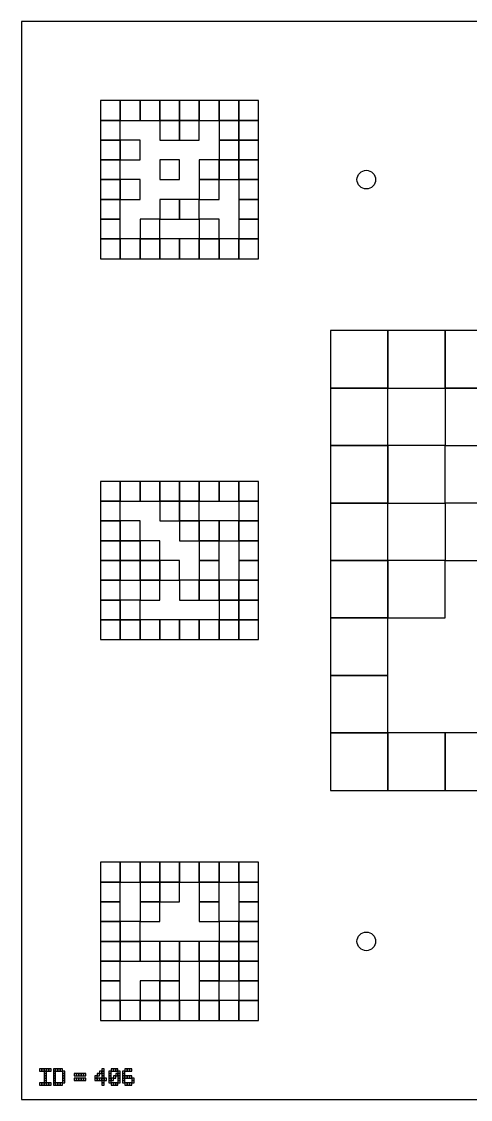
# Model space of a CAD drawing. Extents: x 0 to 1260, y 0 to 1580.
# Drawn here: x 640 to 765, y 320 to 620 of the extents above; entities that cross this region are included whole.
import ezdxf

# ---------------------------------------------------------------- set-up
doc = ezdxf.new("R2010")
doc.units = 0
for name, color, linetype in [('BLACK_POCKET', 7, 'CONTINUOUS'), ('BOARD_TEXT', 7, 'CONTINUOUS'), ('CUT', 7, 'CONTINUOUS'), ('MOUNT_HOLE', 6, 'CONTINUOUS')]:
    doc.layers.add(name, color=color, linetype=linetype)

msp = doc.modelspace()

# ---------------------------------------------------------------- linework, layer by layer
at = {"layer": 'BLACK_POCKET'}
for p, q in [((667.5, 598), (662, 598)), ((662, 598), (662, 592.5)), ((667.5, 592.5), (667.5, 598)), ((673, 598), (667.5, 598)), ((667.5, 598), (667.5, 592.5)), ((673, 592.5), (673, 598)), ((678.5, 598), (673, 598)), ((673, 598), (673, 592.5)), ((678.5, 592.5), (678.5, 598)), ((684, 598), (678.5, 598)), ((678.5, 598), (678.5, 592.5)), ((684, 592.5), (684, 598)), ((689.5, 598), (684, 598)), ((684, 598), (684, 592.5)), ((689.5, 592.5), (689.5, 598)), ((695, 598), (689.5, 598)), ((689.5, 598), (689.5, 592.5)), ((695, 592.5), (695, 598)), ((700.5, 598), (695, 598)), ((695, 598), (695, 592.5)), ((700.5, 592.5), (700.5, 598)), ((706, 598), (700.5, 598)), ((700.5, 598), (700.5, 592.5)), ((706, 592.5), (706, 598)), ((662, 592.5), (667.5, 592.5)), ((667.5, 592.5), (662, 592.5)), ((662, 592.5), (662, 587)), ((667.5, 592.5), (673, 592.5)), ((667.5, 587), (667.5, 592.5)), ((673, 592.5), (678.5, 592.5)), ((678.5, 592.5), (684, 592.5)), ((684, 592.5), (678.5, 592.5)), ((678.5, 592.5), (678.5, 587)), ((684, 592.5), (689.5, 592.5)), ((684, 587), (684, 592.5)), ((689.5, 592.5), (684, 592.5)), ((684, 592.5), (684, 587)), ((689.5, 592.5), (695, 592.5)), ((689.5, 587), (689.5, 592.5)), ((695, 592.5), (700.5, 592.5)), ((700.5, 592.5), (695, 592.5)), ((695, 592.5), (695, 587)), ((700.5, 592.5), (706, 592.5)), ((700.5, 587), (700.5, 592.5)), ((706, 592.5), (700.5, 592.5)), ((700.5, 592.5), (700.5, 587)), ((706, 587), (706, 592.5)), ((662, 587), (667.5, 587)), ((667.5, 587), (662, 587)), ((662, 587), (662, 581.5)), ((667.5, 581.5), (667.5, 587)), ((673, 587), (667.5, 587)), ((667.5, 587), (667.5, 581.5)), ((673, 581.5), (673, 587)), ((678.5, 587), (684, 587)), ((684, 587), (689.5, 587)), ((695, 587), (700.5, 587)), ((700.5, 587), (695, 587)), ((695, 587), (695, 581.5)), ((700.5, 587), (706, 587)), ((700.5, 581.5), (700.5, 587)), ((706, 587), (700.5, 587)), ((700.5, 587), (700.5, 581.5)), ((706, 581.5), (706, 587)), ((662, 581.5), (667.5, 581.5)), ((667.5, 581.5), (662, 581.5)), ((662, 581.5), (662, 576)), ((667.5, 581.5), (673, 581.5)), ((667.5, 576), (667.5, 581.5)), ((684, 581.5), (678.5, 581.5)), ((678.5, 581.5), (678.5, 576)), ((684, 576), (684, 581.5)), ((695, 581.5), (689.5, 581.5)), ((689.5, 581.5), (689.5, 576)), ((695, 581.5), (700.5, 581.5)), ((695, 576), (695, 581.5)), ((700.5, 581.5), (695, 581.5)), ((695, 581.5), (695, 576)), ((700.5, 581.5), (706, 581.5)), ((700.5, 576), (700.5, 581.5)), ((706, 581.5), (700.5, 581.5)), ((700.5, 581.5), (700.5, 576)), ((706, 576), (706, 581.5)), ((662, 576), (667.5, 576)), ((667.5, 576), (662, 576)), ((662, 576), (662, 570.5)), ((667.5, 570.5), (667.5, 576)), ((673, 576), (667.5, 576)), ((667.5, 576), (667.5, 570.5)), ((673, 570.5), (673, 576)), ((678.5, 576), (684, 576)), ((689.5, 576), (695, 576)), ((695, 576), (689.5, 576)), ((689.5, 576), (689.5, 570.5)), ((695, 576), (700.5, 576)), ((695, 570.5), (695, 576)), ((700.5, 576), (706, 576)), ((706, 576), (700.5, 576)), ((700.5, 576), (700.5, 570.5)), ((706, 570.5), (706, 576)), ((662, 570.5), (667.5, 570.5)), ((667.5, 570.5), (662, 570.5)), ((662, 570.5), (662, 565)), ((667.5, 570.5), (673, 570.5)), ((667.5, 565), (667.5, 570.5)), ((684, 570.5), (678.5, 570.5)), ((678.5, 570.5), (678.5, 565)), ((684, 565), (684, 570.5)), ((689.5, 570.5), (684, 570.5)), ((684, 570.5), (684, 565)), ((689.5, 570.5), (695, 570.5)), ((689.5, 565), (689.5, 570.5)), ((700.5, 570.5), (706, 570.5)), ((706, 570.5), (700.5, 570.5)), ((700.5, 570.5), (700.5, 565)), ((706, 565), (706, 570.5)), ((662, 565), (667.5, 565)), ((667.5, 565), (662, 565)), ((662, 565), (662, 559.5)), ((667.5, 559.5), (667.5, 565)), ((678.5, 565), (673, 565)), ((673, 565), (673, 559.5)), ((678.5, 565), (684, 565)), ((678.5, 559.5), (678.5, 565)), ((684, 565), (689.5, 565)), ((695, 565), (689.5, 565)), ((689.5, 565), (689.5, 559.5)), ((695, 559.5), (695, 565)), ((700.5, 565), (706, 565)), ((706, 565), (700.5, 565)), ((700.5, 565), (700.5, 559.5)), ((706, 559.5), (706, 565)), ((662, 559.5), (667.5, 559.5)), ((667.5, 559.5), (662, 559.5)), ((662, 559.5), (662, 554)), ((667.5, 554), (667.5, 559.5)), ((673, 559.5), (667.5, 559.5)), ((667.5, 559.5), (667.5, 554)), ((673, 559.5), (678.5, 559.5)), ((673, 554), (673, 559.5)), ((678.5, 559.5), (673, 559.5)), ((673, 559.5), (673, 554)), ((678.5, 554), (678.5, 559.5)), ((684, 559.5), (678.5, 559.5)), ((678.5, 559.5), (678.5, 554)), ((684, 554), (684, 559.5)), ((689.5, 559.5), (684, 559.5)), ((684, 559.5), (684, 554)), ((689.5, 559.5), (695, 559.5)), ((689.5, 554), (689.5, 559.5)), ((695, 559.5), (689.5, 559.5)), ((689.5, 559.5), (689.5, 554)), ((695, 554), (695, 559.5)), ((700.5, 559.5), (695, 559.5)), ((695, 559.5), (695, 554)), ((700.5, 559.5), (706, 559.5)), ((700.5, 554), (700.5, 559.5)), ((706, 559.5), (700.5, 559.5)), ((700.5, 559.5), (700.5, 554)), ((706, 554), (706, 559.5)), ((662, 554), (667.5, 554)), ((667.5, 554), (673, 554)), ((673, 554), (678.5, 554)), ((678.5, 554), (684, 554)), ((684, 554), (689.5, 554)), ((689.5, 554), (695, 554)), ((695, 554), (700.5, 554)), ((700.5, 554), (706, 554)), ((742, 534), (726, 534)), ((726, 534), (726, 518)), ((742, 518), (742, 534)), ((758, 534), (742, 534)), ((742, 534), (742, 518)), ((758, 518), (758, 534)), ((774, 534), (758, 534)), ((758, 534), (758, 518)), ((726, 518), (742, 518)), ((742, 518), (726, 518)), ((726, 518), (726, 502)), ((742, 518), (758, 518)), ((742, 502), (742, 518)), ((758, 518), (774, 518)), ((774, 518), (758, 518)), ((758, 518), (758, 502)), ((726, 502), (742, 502)), ((742, 502), (726, 502)), ((726, 502), (726, 486)), ((742, 486), (742, 502)), ((758, 502), (742, 502)), ((742, 502), (742, 486)), ((758, 502), (774, 502)), ((758, 486), (758, 502)), ((667.5, 492), (662, 492)), ((662, 492), (662, 486.5)), ((667.5, 486.5), (667.5, 492)), ((673, 492), (667.5, 492)), ((667.5, 492), (667.5, 486.5)), ((673, 486.5), (673, 492)), ((678.5, 492), (673, 492)), ((673, 492), (673, 486.5)), ((678.5, 486.5), (678.5, 492)), ((684, 492), (678.5, 492)), ((678.5, 492), (678.5, 486.5)), ((684, 486.5), (684, 492)), ((689.5, 492), (684, 492)), ((684, 492), (684, 486.5)), ((689.5, 486.5), (689.5, 492)), ((695, 492), (689.5, 492)), ((689.5, 492), (689.5, 486.5)), ((695, 486.5), (695, 492)), ((700.5, 492), (695, 492)), ((695, 492), (695, 486.5)), ((700.5, 486.5), (700.5, 492)), ((706, 492), (700.5, 492)), ((700.5, 492), (700.5, 486.5)), ((706, 486.5), (706, 492)), ((662, 486.5), (667.5, 486.5)), ((667.5, 486.5), (662, 486.5)), ((662, 486.5), (662, 481)), ((667.5, 486.5), (673, 486.5)), ((667.5, 481), (667.5, 486.5)), ((673, 486.5), (678.5, 486.5)), ((678.5, 486.5), (684, 486.5)), ((684, 486.5), (678.5, 486.5)), ((678.5, 486.5), (678.5, 481)), ((684, 486.5), (689.5, 486.5)), ((684, 481), (684, 486.5)), ((689.5, 486.5), (684, 486.5)), ((684, 486.5), (684, 481)), ((689.5, 486.5), (695, 486.5)), ((689.5, 481), (689.5, 486.5)), ((695, 486.5), (700.5, 486.5)), ((700.5, 486.5), (706, 486.5)), ((706, 486.5), (700.5, 486.5)), ((700.5, 486.5), (700.5, 481)), ((706, 481), (706, 486.5)), ((726, 486), (742, 486)), ((742, 486), (726, 486)), ((726, 486), (726, 470)), ((742, 486), (758, 486)), ((742, 470), (742, 486)), ((774, 486), (758, 486)), ((758, 486), (758, 470)), ((662, 481), (667.5, 481)), ((667.5, 481), (662, 481)), ((662, 481), (662, 475.5)), ((667.5, 475.5), (667.5, 481)), ((673, 481), (667.5, 481)), ((667.5, 481), (667.5, 475.5)), ((673, 475.5), (673, 481)), ((678.5, 481), (684, 481)), ((684, 481), (689.5, 481)), ((689.5, 481), (684, 481)), ((684, 481), (684, 475.5)), ((689.5, 475.5), (689.5, 481)), ((695, 481), (689.5, 481)), ((689.5, 481), (689.5, 475.5)), ((695, 475.5), (695, 481)), ((700.5, 481), (695, 481)), ((695, 481), (695, 475.5)), ((700.5, 481), (706, 481)), ((700.5, 475.5), (700.5, 481)), ((706, 481), (700.5, 481)), ((700.5, 481), (700.5, 475.5)), ((706, 475.5), (706, 481)), ((662, 475.5), (667.5, 475.5)), ((667.5, 475.5), (662, 475.5)), ((662, 475.5), (662, 470)), ((667.5, 475.5), (673, 475.5)), ((667.5, 470), (667.5, 475.5)), ((673, 475.5), (667.5, 475.5)), ((667.5, 475.5), (667.5, 470)), ((673, 470), (673, 475.5)), ((678.5, 475.5), (673, 475.5)), ((673, 475.5), (673, 470)), ((678.5, 470), (678.5, 475.5)), ((684, 475.5), (689.5, 475.5)), ((689.5, 475.5), (695, 475.5)), ((695, 475.5), (689.5, 475.5)), ((689.5, 475.5), (689.5, 470)), ((695, 475.5), (700.5, 475.5)), ((695, 470), (695, 475.5)), ((700.5, 475.5), (706, 475.5)), ((706, 475.5), (700.5, 475.5)), ((700.5, 475.5), (700.5, 470)), ((706, 470), (706, 475.5)), ((662, 470), (667.5, 470)), ((667.5, 470), (662, 470)), ((662, 470), (662, 464.5)), ((667.5, 470), (673, 470)), ((667.5, 464.5), (667.5, 470)), ((673, 470), (667.5, 470)), ((667.5, 470), (667.5, 464.5)), ((673, 470), (678.5, 470)), ((673, 464.5), (673, 470)), ((678.5, 470), (673, 470)), ((673, 470), (673, 464.5)), ((678.5, 464.5), (678.5, 470)), ((684, 470), (678.5, 470)), ((678.5, 470), (678.5, 464.5)), ((684, 464.5), (684, 470)), ((689.5, 470), (695, 470)), ((695, 470), (689.5, 470)), ((689.5, 470), (689.5, 464.5)), ((695, 464.5), (695, 470)), ((700.5, 470), (706, 470)), ((706, 470), (700.5, 470)), ((700.5, 470), (700.5, 464.5)), ((706, 464.5), (706, 470)), ((726, 470), (742, 470)), ((742, 470), (726, 470)), ((726, 470), (726, 454)), ((742, 454), (742, 470)), ((758, 470), (742, 470)), ((742, 470), (742, 454)), ((758, 470), (774, 470)), ((758, 454), (758, 470)), ((662, 464.5), (667.5, 464.5)), ((667.5, 464.5), (662, 464.5)), ((662, 464.5), (662, 459)), ((667.5, 464.5), (673, 464.5)), ((667.5, 459), (667.5, 464.5)), ((673, 464.5), (678.5, 464.5)), ((678.5, 464.5), (673, 464.5)), ((673, 464.5), (673, 459)), ((678.5, 464.5), (684, 464.5)), ((678.5, 459), (678.5, 464.5)), ((689.5, 464.5), (684, 464.5)), ((684, 464.5), (684, 459)), ((689.5, 464.5), (695, 464.5)), ((689.5, 459), (689.5, 464.5)), ((695, 464.5), (689.5, 464.5)), ((689.5, 464.5), (689.5, 459)), ((695, 459), (695, 464.5)), ((700.5, 464.5), (695, 464.5)), ((695, 464.5), (695, 459)), ((700.5, 464.5), (706, 464.5)), ((700.5, 459), (700.5, 464.5)), ((706, 464.5), (700.5, 464.5)), ((700.5, 464.5), (700.5, 459)), ((706, 459), (706, 464.5)), ((662, 459), (667.5, 459)), ((667.5, 459), (662, 459)), ((662, 459), (662, 453.5)), ((667.5, 453.5), (667.5, 459)), ((673, 459), (667.5, 459)), ((667.5, 459), (667.5, 453.5)), ((673, 459), (678.5, 459)), ((673, 453.5), (673, 459)), ((684, 459), (689.5, 459)), ((689.5, 459), (695, 459)), ((695, 459), (700.5, 459)), ((700.5, 459), (695, 459)), ((695, 459), (695, 453.5)), ((700.5, 459), (706, 459)), ((700.5, 453.5), (700.5, 459)), ((706, 459), (700.5, 459)), ((700.5, 459), (700.5, 453.5)), ((706, 453.5), (706, 459)), ((662, 453.5), (667.5, 453.5)), ((667.5, 453.5), (662, 453.5)), ((662, 453.5), (662, 448)), ((667.5, 453.5), (673, 453.5)), ((667.5, 448), (667.5, 453.5)), ((673, 453.5), (667.5, 453.5)), ((667.5, 453.5), (667.5, 448)), ((673, 448), (673, 453.5)), ((678.5, 453.5), (673, 453.5)), ((673, 453.5), (673, 448)), ((678.5, 448), (678.5, 453.5)), ((684, 453.5), (678.5, 453.5)), ((678.5, 453.5), (678.5, 448)), ((684, 448), (684, 453.5)), ((689.5, 453.5), (684, 453.5)), ((684, 453.5), (684, 448)), ((689.5, 448), (689.5, 453.5)), ((695, 453.5), (689.5, 453.5)), ((689.5, 453.5), (689.5, 448)), ((695, 453.5), (700.5, 453.5)), ((695, 448), (695, 453.5)), ((700.5, 453.5), (695, 453.5)), ((695, 453.5), (695, 448)), ((700.5, 453.5), (706, 453.5)), ((700.5, 448), (700.5, 453.5)), ((706, 453.5), (700.5, 453.5)), ((700.5, 453.5), (700.5, 448)), ((706, 448), (706, 453.5)), ((726, 454), (742, 454)), ((742, 454), (726, 454)), ((726, 454), (726, 438)), ((742, 454), (758, 454)), ((742, 438), (742, 454)), ((662, 448), (667.5, 448)), ((667.5, 448), (673, 448)), ((673, 448), (678.5, 448)), ((678.5, 448), (684, 448)), ((684, 448), (689.5, 448)), ((689.5, 448), (695, 448)), ((695, 448), (700.5, 448)), ((700.5, 448), (706, 448)), ((726, 438), (742, 438)), ((742, 438), (726, 438)), ((726, 438), (726, 422)), ((742, 422), (742, 438)), ((726, 422), (742, 422)), ((742, 422), (726, 422)), ((726, 422), (726, 406)), ((742, 406), (742, 422)), ((758, 422), (742, 422)), ((742, 422), (742, 406)), ((758, 406), (758, 422)), ((774, 422), (758, 422)), ((758, 422), (758, 406)), ((726, 406), (742, 406)), ((742, 406), (758, 406)), ((758, 406), (774, 406)), ((667.5, 386), (662, 386)), ((662, 386), (662, 380.5)), ((667.5, 380.5), (667.5, 386)), ((673, 386), (667.5, 386)), ((667.5, 386), (667.5, 380.5)), ((673, 380.5), (673, 386)), ((678.5, 386), (673, 386)), ((673, 386), (673, 380.5)), ((678.5, 380.5), (678.5, 386)), ((684, 386), (678.5, 386)), ((678.5, 386), (678.5, 380.5)), ((684, 380.5), (684, 386)), ((689.5, 386), (684, 386)), ((684, 386), (684, 380.5)), ((689.5, 380.5), (689.5, 386)), ((695, 386), (689.5, 386)), ((689.5, 386), (689.5, 380.5)), ((695, 380.5), (695, 386)), ((700.5, 386), (695, 386)), ((695, 386), (695, 380.5)), ((700.5, 380.5), (700.5, 386)), ((706, 386), (700.5, 386)), ((700.5, 386), (700.5, 380.5)), ((706, 380.5), (706, 386)), ((662, 380.5), (667.5, 380.5)), ((667.5, 380.5), (662, 380.5)), ((662, 380.5), (662, 375)), ((667.5, 380.5), (673, 380.5)), ((667.5, 375), (667.5, 380.5)), ((673, 380.5), (678.5, 380.5)), ((678.5, 380.5), (673, 380.5)), ((673, 380.5), (673, 375)), ((678.5, 380.5), (684, 380.5)), ((678.5, 375), (678.5, 380.5)), ((684, 380.5), (678.5, 380.5)), ((678.5, 380.5), (678.5, 375)), ((684, 380.5), (689.5, 380.5)), ((684, 375), (684, 380.5)), ((689.5, 380.5), (695, 380.5)), ((695, 380.5), (689.5, 380.5)), ((689.5, 380.5), (689.5, 375)), ((695, 380.5), (700.5, 380.5)), ((695, 375), (695, 380.5)), ((700.5, 380.5), (706, 380.5)), ((706, 380.5), (700.5, 380.5)), ((700.5, 380.5), (700.5, 375)), ((706, 375), (706, 380.5)), ((662, 375), (667.5, 375)), ((667.5, 375), (662, 375)), ((662, 375), (662, 369.5)), ((667.5, 369.5), (667.5, 375)), ((673, 375), (678.5, 375)), ((678.5, 375), (673, 375)), ((673, 375), (673, 369.5)), ((678.5, 375), (684, 375)), ((678.5, 369.5), (678.5, 375)), ((689.5, 375), (695, 375)), ((695, 375), (689.5, 375)), ((689.5, 375), (689.5, 369.5)), ((695, 369.5), (695, 375)), ((700.5, 375), (706, 375)), ((706, 375), (700.5, 375)), ((700.5, 375), (700.5, 369.5)), ((706, 369.5), (706, 375)), ((662, 369.5), (667.5, 369.5)), ((667.5, 369.5), (662, 369.5)), ((662, 369.5), (662, 364)), ((667.5, 364), (667.5, 369.5)), ((673, 369.5), (667.5, 369.5)), ((667.5, 369.5), (667.5, 364)), ((673, 369.5), (678.5, 369.5)), ((673, 364), (673, 369.5)), ((689.5, 369.5), (695, 369.5)), ((700.5, 369.5), (695, 369.5)), ((695, 369.5), (695, 364)), ((700.5, 369.5), (706, 369.5)), ((700.5, 364), (700.5, 369.5)), ((706, 369.5), (700.5, 369.5)), ((700.5, 369.5), (700.5, 364)), ((706, 364), (706, 369.5)), ((662, 364), (667.5, 364)), ((667.5, 364), (662, 364)), ((662, 364), (662, 358.5)), ((667.5, 364), (673, 364)), ((667.5, 358.5), (667.5, 364)), ((673, 364), (667.5, 364)), ((667.5, 364), (667.5, 358.5)), ((673, 358.5), (673, 364)), ((678.5, 364), (673, 364)), ((673, 364), (673, 358.5)), ((678.5, 358.5), (678.5, 364)), ((684, 364), (678.5, 364)), ((678.5, 364), (678.5, 358.5)), ((684, 358.5), (684, 364)), ((689.5, 364), (684, 364)), ((684, 364), (684, 358.5)), ((689.5, 358.5), (689.5, 364)), ((695, 364), (689.5, 364)), ((689.5, 364), (689.5, 358.5)), ((695, 364), (700.5, 364)), ((695, 358.5), (695, 364)), ((700.5, 364), (695, 364)), ((695, 364), (695, 358.5)), ((700.5, 364), (706, 364)), ((700.5, 358.5), (700.5, 364)), ((706, 364), (700.5, 364)), ((700.5, 364), (700.5, 358.5)), ((706, 358.5), (706, 364)), ((662, 358.5), (667.5, 358.5)), ((667.5, 358.5), (662, 358.5)), ((662, 358.5), (662, 353)), ((667.5, 358.5), (673, 358.5)), ((667.5, 353), (667.5, 358.5)), ((673, 358.5), (678.5, 358.5)), ((678.5, 358.5), (684, 358.5)), ((684, 358.5), (678.5, 358.5)), ((678.5, 358.5), (678.5, 353)), ((684, 358.5), (689.5, 358.5)), ((684, 353), (684, 358.5)), ((689.5, 358.5), (695, 358.5)), ((695, 358.5), (689.5, 358.5)), ((689.5, 358.5), (689.5, 353)), ((695, 358.5), (700.5, 358.5)), ((695, 353), (695, 358.5)), ((700.5, 358.5), (695, 358.5)), ((695, 358.5), (695, 353)), ((700.5, 358.5), (706, 358.5)), ((700.5, 353), (700.5, 358.5)), ((706, 358.5), (700.5, 358.5)), ((700.5, 358.5), (700.5, 353)), ((706, 353), (706, 358.5)), ((662, 353), (667.5, 353)), ((667.5, 353), (662, 353)), ((662, 353), (662, 347.5)), ((667.5, 347.5), (667.5, 353)), ((678.5, 353), (673, 353)), ((673, 353), (673, 347.5)), ((678.5, 353), (684, 353)), ((678.5, 347.5), (678.5, 353)), ((684, 353), (678.5, 353)), ((678.5, 353), (678.5, 347.5)), ((684, 347.5), (684, 353)), ((689.5, 353), (695, 353)), ((695, 353), (689.5, 353)), ((689.5, 353), (689.5, 347.5)), ((695, 353), (700.5, 353)), ((695, 347.5), (695, 353)), ((700.5, 353), (706, 353)), ((706, 353), (700.5, 353)), ((700.5, 353), (700.5, 347.5)), ((706, 347.5), (706, 353)), ((662, 347.5), (667.5, 347.5)), ((667.5, 347.5), (662, 347.5)), ((662, 347.5), (662, 342)), ((667.5, 342), (667.5, 347.5)), ((673, 347.5), (667.5, 347.5)), ((667.5, 347.5), (667.5, 342)), ((673, 347.5), (678.5, 347.5)), ((673, 342), (673, 347.5)), ((678.5, 347.5), (673, 347.5)), ((673, 347.5), (673, 342)), ((678.5, 347.5), (684, 347.5)), ((678.5, 342), (678.5, 347.5)), ((684, 347.5), (678.5, 347.5)), ((678.5, 347.5), (678.5, 342)), ((684, 342), (684, 347.5)), ((689.5, 347.5), (684, 347.5)), ((684, 347.5), (684, 342)), ((689.5, 347.5), (695, 347.5)), ((689.5, 342), (689.5, 347.5)), ((695, 347.5), (689.5, 347.5)), ((689.5, 347.5), (689.5, 342)), ((695, 342), (695, 347.5)), ((700.5, 347.5), (695, 347.5)), ((695, 347.5), (695, 342)), ((700.5, 347.5), (706, 347.5)), ((700.5, 342), (700.5, 347.5)), ((706, 347.5), (700.5, 347.5)), ((700.5, 347.5), (700.5, 342)), ((706, 342), (706, 347.5)), ((662, 342), (667.5, 342)), ((667.5, 342), (673, 342)), ((673, 342), (678.5, 342)), ((678.5, 342), (684, 342)), ((684, 342), (689.5, 342)), ((689.5, 342), (695, 342)), ((695, 342), (700.5, 342)), ((700.5, 342), (706, 342))]:
    msp.add_line(p, q, dxfattribs=at)
at = {"layer": 'BOARD_TEXT'}
for p, q in [((645.642857, 328.5), (645, 328.5)), ((645, 328.5), (645, 327.857143)), ((645, 327.857143), (645.642857, 327.857143)), ((645.642857, 327.857143), (645.642857, 328.5)), ((646.285714, 328.5), (645.642857, 328.5)), ((645.642857, 328.5), (645.642857, 327.857143)), ((645.642857, 327.857143), (646.285714, 327.857143)), ((646.285714, 327.857143), (646.285714, 328.5)), ((646.928571, 328.5), (646.285714, 328.5)), ((646.285714, 328.5), (646.285714, 327.857143)), ((646.285714, 327.857143), (646.928571, 327.857143)), ((646.928571, 327.857143), (646.285714, 327.857143)), ((646.285714, 327.857143), (646.285714, 327.214286)), ((646.285714, 327.214286), (646.928571, 327.214286)), ((646.928571, 327.214286), (646.285714, 327.214286)), ((646.285714, 327.214286), (646.285714, 326.571429)), ((646.928571, 327.857143), (646.928571, 328.5)), ((647.571429, 328.5), (646.928571, 328.5)), ((646.928571, 328.5), (646.928571, 327.857143)), ((646.928571, 327.857143), (647.571429, 327.857143)), ((646.928571, 327.214286), (646.928571, 327.857143)), ((646.928571, 326.571429), (646.928571, 327.214286)), ((647.571429, 327.857143), (647.571429, 328.5)), ((648.214286, 328.5), (647.571429, 328.5)), ((647.571429, 328.5), (647.571429, 327.857143)), ((647.571429, 327.857143), (648.214286, 327.857143)), ((648.214286, 327.857143), (648.214286, 328.5)), ((649.5, 328.5), (648.857143, 328.5)), ((648.857143, 328.5), (648.857143, 327.857143)), ((648.857143, 327.857143), (649.5, 327.857143)), ((649.5, 327.857143), (648.857143, 327.857143)), ((648.857143, 327.857143), (648.857143, 327.214286)), ((648.857143, 327.214286), (649.5, 327.214286)), ((649.5, 327.214286), (648.857143, 327.214286)), ((648.857143, 327.214286), (648.857143, 326.571429)), ((649.5, 327.857143), (649.5, 328.5)), ((650.142857, 328.5), (649.5, 328.5)), ((649.5, 328.5), (649.5, 327.857143)), ((649.5, 327.857143), (650.142857, 327.857143)), ((649.5, 327.214286), (649.5, 327.857143)), ((649.5, 326.571429), (649.5, 327.214286)), ((650.142857, 327.857143), (650.142857, 328.5)), ((650.785714, 328.5), (650.142857, 328.5)), ((650.142857, 328.5), (650.142857, 327.857143)), ((650.142857, 327.857143), (650.785714, 327.857143)), ((650.785714, 327.857143), (650.785714, 328.5)), ((651.428571, 328.5), (650.785714, 328.5)), ((650.785714, 328.5), (650.785714, 327.857143)), ((650.785714, 327.857143), (651.428571, 327.857143)), ((651.428571, 327.857143), (651.428571, 328.5)), ((652.071429, 327.857143), (651.428571, 327.857143)), ((651.428571, 327.857143), (651.428571, 327.214286)), ((651.428571, 327.214286), (652.071429, 327.214286)), ((652.071429, 327.214286), (651.428571, 327.214286)), ((651.428571, 327.214286), (651.428571, 326.571429)), ((652.071429, 327.214286), (652.071429, 327.857143)), ((652.071429, 326.571429), (652.071429, 327.214286)), ((655.285714, 327.214286), (654.642857, 327.214286)), ((654.642857, 327.214286), (654.642857, 326.571429)), ((655.285714, 326.571429), (655.285714, 327.214286)), ((655.928571, 327.214286), (655.285714, 327.214286)), ((655.285714, 327.214286), (655.285714, 326.571429)), ((655.928571, 326.571429), (655.928571, 327.214286)), ((656.571429, 327.214286), (655.928571, 327.214286)), ((655.928571, 327.214286), (655.928571, 326.571429)), ((656.571429, 326.571429), (656.571429, 327.214286)), ((657.214286, 327.214286), (656.571429, 327.214286)), ((656.571429, 327.214286), (656.571429, 326.571429)), ((657.214286, 326.571429), (657.214286, 327.214286)), ((657.857143, 327.214286), (657.214286, 327.214286)), ((657.214286, 327.214286), (657.214286, 326.571429)), ((657.857143, 326.571429), (657.857143, 327.214286)), ((661.714286, 327.214286), (661.071429, 327.214286)), ((661.071429, 327.214286), (661.071429, 326.571429)), ((662.357143, 327.857143), (661.714286, 327.857143)), ((661.714286, 327.857143), (661.714286, 327.214286)), ((661.714286, 327.214286), (662.357143, 327.214286)), ((661.714286, 326.571429), (661.714286, 327.214286)), ((663, 328.5), (662.357143, 328.5)), ((662.357143, 328.5), (662.357143, 327.857143)), ((662.357143, 327.857143), (663, 327.857143)), ((662.357143, 327.214286), (662.357143, 327.857143)), ((663, 327.857143), (662.357143, 327.857143)), ((662.357143, 327.857143), (662.357143, 327.214286)), ((662.357143, 327.214286), (663, 327.214286)), ((663, 327.214286), (662.357143, 327.214286)), ((662.357143, 327.214286), (662.357143, 326.571429)), ((663, 327.857143), (663, 328.5)), ((663, 327.214286), (663, 327.857143)), ((663, 326.571429), (663, 327.214286)), ((664.928571, 327.857143), (664.285714, 327.857143)), ((664.285714, 327.857143), (664.285714, 327.214286)), ((664.285714, 327.214286), (664.928571, 327.214286)), ((664.928571, 327.214286), (664.285714, 327.214286)), ((664.285714, 327.214286), (664.285714, 326.571429)), ((665.571429, 328.5), (664.928571, 328.5)), ((664.928571, 328.5), (664.928571, 327.857143)), ((664.928571, 327.857143), (665.571429, 327.857143)), ((664.928571, 327.214286), (664.928571, 327.857143)), ((664.928571, 326.571429), (664.928571, 327.214286)), ((665.571429, 327.857143), (665.571429, 328.5)), ((666.214286, 328.5), (665.571429, 328.5)), ((665.571429, 328.5), (665.571429, 327.857143)), ((665.571429, 327.857143), (666.214286, 327.857143)), ((666.214286, 327.857143), (666.214286, 328.5)), ((666.857143, 328.5), (666.214286, 328.5)), ((666.214286, 328.5), (666.214286, 327.857143)), ((666.214286, 327.857143), (666.857143, 327.857143)), ((666.857143, 327.214286), (666.214286, 327.214286)), ((666.214286, 327.214286), (666.214286, 326.571429)), ((666.857143, 327.857143), (666.857143, 328.5)), ((667.5, 327.857143), (666.857143, 327.857143)), ((666.857143, 327.857143), (666.857143, 327.214286)), ((666.857143, 327.214286), (667.5, 327.214286)), ((666.857143, 326.571429), (666.857143, 327.214286)), ((667.5, 327.214286), (666.857143, 327.214286)), ((666.857143, 327.214286), (666.857143, 326.571429)), ((667.5, 327.214286), (667.5, 327.857143)), ((667.5, 326.571429), (667.5, 327.214286)), ((668.785714, 327.857143), (668.142857, 327.857143)), ((668.142857, 327.857143), (668.142857, 327.214286)), ((668.142857, 327.214286), (668.785714, 327.214286)), ((668.785714, 327.214286), (668.142857, 327.214286)), ((668.142857, 327.214286), (668.142857, 326.571429)), ((669.428571, 328.5), (668.785714, 328.5)), ((668.785714, 328.5), (668.785714, 327.857143)), ((668.785714, 327.857143), (669.428571, 327.857143)), ((668.785714, 327.214286), (668.785714, 327.857143)), ((668.785714, 326.571429), (668.785714, 327.214286)), ((669.428571, 327.857143), (669.428571, 328.5)), ((670.071429, 328.5), (669.428571, 328.5)), ((669.428571, 328.5), (669.428571, 327.857143)), ((669.428571, 327.857143), (670.071429, 327.857143)), ((670.071429, 327.857143), (670.071429, 328.5)), ((670.714286, 328.5), (670.071429, 328.5)), ((670.071429, 328.5), (670.071429, 327.857143)), ((670.071429, 327.857143), (670.714286, 327.857143)), ((670.714286, 327.857143), (670.714286, 328.5)), ((645.642857, 324.642857), (645, 324.642857)), ((645, 324.642857), (645, 324)), ((645, 324), (645.642857, 324)), ((645.642857, 324), (645.642857, 324.642857)), ((646.285714, 324.642857), (645.642857, 324.642857)), ((645.642857, 324.642857), (645.642857, 324)), ((645.642857, 324), (646.285714, 324)), ((646.285714, 326.571429), (646.928571, 326.571429)), ((646.928571, 326.571429), (646.285714, 326.571429)), ((646.285714, 326.571429), (646.285714, 325.928571)), ((646.285714, 325.928571), (646.928571, 325.928571)), ((646.928571, 325.928571), (646.285714, 325.928571)), ((646.285714, 325.928571), (646.285714, 325.285714)), ((646.285714, 325.285714), (646.928571, 325.285714)), ((646.928571, 325.285714), (646.285714, 325.285714)), ((646.285714, 325.285714), (646.285714, 324.642857)), ((646.285714, 324.642857), (646.928571, 324.642857)), ((646.285714, 324), (646.285714, 324.642857)), ((646.928571, 324.642857), (646.285714, 324.642857)), ((646.285714, 324.642857), (646.285714, 324)), ((646.285714, 324), (646.928571, 324)), ((646.928571, 325.928571), (646.928571, 326.571429)), ((646.928571, 325.285714), (646.928571, 325.928571)), ((646.928571, 324.642857), (646.928571, 325.285714)), ((646.928571, 324), (646.928571, 324.642857)), ((647.571429, 324.642857), (646.928571, 324.642857)), ((646.928571, 324.642857), (646.928571, 324)), ((646.928571, 324), (647.571429, 324)), ((647.571429, 324), (647.571429, 324.642857)), ((648.214286, 324.642857), (647.571429, 324.642857)), ((647.571429, 324.642857), (647.571429, 324)), ((647.571429, 324), (648.214286, 324)), ((648.214286, 324), (648.214286, 324.642857)), ((648.857143, 326.571429), (649.5, 326.571429)), ((649.5, 326.571429), (648.857143, 326.571429)), ((648.857143, 326.571429), (648.857143, 325.928571)), ((648.857143, 325.928571), (649.5, 325.928571)), ((649.5, 325.928571), (648.857143, 325.928571)), ((648.857143, 325.928571), (648.857143, 325.285714)), ((648.857143, 325.285714), (649.5, 325.285714)), ((649.5, 325.285714), (648.857143, 325.285714)), ((648.857143, 325.285714), (648.857143, 324.642857)), ((648.857143, 324.642857), (649.5, 324.642857)), ((649.5, 324.642857), (648.857143, 324.642857)), ((648.857143, 324.642857), (648.857143, 324)), ((648.857143, 324), (649.5, 324)), ((649.5, 325.928571), (649.5, 326.571429)), ((649.5, 325.285714), (649.5, 325.928571)), ((649.5, 324.642857), (649.5, 325.285714)), ((649.5, 324), (649.5, 324.642857)), ((650.142857, 324.642857), (649.5, 324.642857)), ((649.5, 324.642857), (649.5, 324)), ((649.5, 324), (650.142857, 324)), ((650.142857, 324), (650.142857, 324.642857)), ((650.785714, 324.642857), (650.142857, 324.642857)), ((650.142857, 324.642857), (650.142857, 324)), ((650.142857, 324), (650.785714, 324)), ((650.785714, 324), (650.785714, 324.642857)), ((651.428571, 324.642857), (650.785714, 324.642857)), ((650.785714, 324.642857), (650.785714, 324)), ((650.785714, 324), (651.428571, 324)), ((651.428571, 326.571429), (652.071429, 326.571429)), ((652.071429, 326.571429), (651.428571, 326.571429)), ((651.428571, 326.571429), (651.428571, 325.928571)), ((651.428571, 325.928571), (652.071429, 325.928571)), ((652.071429, 325.928571), (651.428571, 325.928571)), ((651.428571, 325.928571), (651.428571, 325.285714)), ((651.428571, 325.285714), (652.071429, 325.285714)), ((652.071429, 325.285714), (651.428571, 325.285714)), ((651.428571, 325.285714), (651.428571, 324.642857)), ((651.428571, 324.642857), (652.071429, 324.642857)), ((651.428571, 324), (651.428571, 324.642857)), ((652.071429, 325.928571), (652.071429, 326.571429)), ((652.071429, 325.285714), (652.071429, 325.928571)), ((652.071429, 324.642857), (652.071429, 325.285714)), ((654.642857, 326.571429), (655.285714, 326.571429)), ((655.285714, 325.928571), (654.642857, 325.928571)), ((654.642857, 325.928571), (654.642857, 325.285714)), ((654.642857, 325.285714), (655.285714, 325.285714)), ((655.285714, 326.571429), (655.928571, 326.571429)), ((655.285714, 325.285714), (655.285714, 325.928571)), ((655.928571, 325.928571), (655.285714, 325.928571)), ((655.285714, 325.928571), (655.285714, 325.285714)), ((655.285714, 325.285714), (655.928571, 325.285714)), ((655.928571, 326.571429), (656.571429, 326.571429)), ((655.928571, 325.285714), (655.928571, 325.928571)), ((656.571429, 325.928571), (655.928571, 325.928571)), ((655.928571, 325.928571), (655.928571, 325.285714)), ((655.928571, 325.285714), (656.571429, 325.285714)), ((656.571429, 326.571429), (657.214286, 326.571429)), ((656.571429, 325.285714), (656.571429, 325.928571)), ((657.214286, 325.928571), (656.571429, 325.928571)), ((656.571429, 325.928571), (656.571429, 325.285714)), ((656.571429, 325.285714), (657.214286, 325.285714)), ((657.214286, 326.571429), (657.857143, 326.571429)), ((657.214286, 325.285714), (657.214286, 325.928571)), ((657.857143, 325.928571), (657.214286, 325.928571)), ((657.214286, 325.928571), (657.214286, 325.285714)), ((657.214286, 325.285714), (657.857143, 325.285714)), ((657.857143, 325.285714), (657.857143, 325.928571)), ((661.071429, 326.571429), (660.428571, 326.571429)), ((660.428571, 326.571429), (660.428571, 325.928571)), ((660.428571, 325.928571), (661.071429, 325.928571)), ((661.071429, 325.928571), (660.428571, 325.928571)), ((660.428571, 325.928571), (660.428571, 325.285714)), ((660.428571, 325.285714), (661.071429, 325.285714)), ((661.071429, 326.571429), (661.714286, 326.571429)), ((661.071429, 325.928571), (661.071429, 326.571429)), ((661.071429, 325.285714), (661.071429, 325.928571)), ((661.714286, 325.928571), (661.071429, 325.928571)), ((661.071429, 325.928571), (661.071429, 325.285714)), ((661.071429, 325.285714), (661.714286, 325.285714)), ((661.714286, 325.285714), (661.714286, 325.928571)), ((662.357143, 325.928571), (661.714286, 325.928571)), ((661.714286, 325.928571), (661.714286, 325.285714)), ((661.714286, 325.285714), (662.357143, 325.285714)), ((662.357143, 326.571429), (663, 326.571429)), ((663, 326.571429), (662.357143, 326.571429)), ((662.357143, 326.571429), (662.357143, 325.928571)), ((662.357143, 325.928571), (663, 325.928571)), ((662.357143, 325.285714), (662.357143, 325.928571)), ((663, 325.928571), (662.357143, 325.928571)), ((662.357143, 325.928571), (662.357143, 325.285714)), ((662.357143, 325.285714), (663, 325.285714)), ((663, 325.285714), (662.357143, 325.285714)), ((662.357143, 325.285714), (662.357143, 324.642857)), ((662.357143, 324.642857), (663, 324.642857)), ((663, 324.642857), (662.357143, 324.642857)), ((662.357143, 324.642857), (662.357143, 324)), ((662.357143, 324), (663, 324)), ((663, 325.928571), (663, 326.571429)), ((663, 325.285714), (663, 325.928571)), ((663.642857, 325.928571), (663, 325.928571)), ((663, 325.928571), (663, 325.285714)), ((663, 325.285714), (663.642857, 325.285714)), ((663, 324.642857), (663, 325.285714)), ((663, 324), (663, 324.642857)), ((663.642857, 325.285714), (663.642857, 325.928571)), ((664.285714, 326.571429), (664.928571, 326.571429)), ((664.928571, 326.571429), (664.285714, 326.571429)), ((664.285714, 326.571429), (664.285714, 325.928571)), ((664.285714, 325.928571), (664.928571, 325.928571)), ((664.928571, 325.928571), (664.285714, 325.928571)), ((664.285714, 325.928571), (664.285714, 325.285714)), ((664.285714, 325.285714), (664.928571, 325.285714)), ((664.928571, 325.285714), (664.285714, 325.285714)), ((664.285714, 325.285714), (664.285714, 324.642857)), ((664.285714, 324.642857), (664.928571, 324.642857)), ((664.928571, 325.928571), (664.928571, 326.571429)), ((664.928571, 325.285714), (664.928571, 325.928571)), ((665.571429, 325.928571), (664.928571, 325.928571)), ((664.928571, 325.928571), (664.928571, 325.285714)), ((664.928571, 325.285714), (665.571429, 325.285714)), ((664.928571, 324.642857), (664.928571, 325.285714)), ((665.571429, 324.642857), (664.928571, 324.642857)), ((664.928571, 324.642857), (664.928571, 324)), ((664.928571, 324), (665.571429, 324)), ((666.214286, 326.571429), (665.571429, 326.571429)), ((665.571429, 326.571429), (665.571429, 325.928571)), ((665.571429, 325.928571), (666.214286, 325.928571)), ((665.571429, 325.285714), (665.571429, 325.928571)), ((665.571429, 324), (665.571429, 324.642857)), ((666.214286, 324.642857), (665.571429, 324.642857)), ((665.571429, 324.642857), (665.571429, 324)), ((665.571429, 324), (666.214286, 324)), ((666.214286, 326.571429), (666.857143, 326.571429)), ((666.214286, 325.928571), (666.214286, 326.571429)), ((666.214286, 324), (666.214286, 324.642857)), ((666.857143, 324.642857), (666.214286, 324.642857)), ((666.214286, 324.642857), (666.214286, 324)), ((666.214286, 324), (666.857143, 324)), ((666.857143, 326.571429), (667.5, 326.571429)), ((667.5, 326.571429), (666.857143, 326.571429)), ((666.857143, 326.571429), (666.857143, 325.928571)), ((666.857143, 325.928571), (667.5, 325.928571)), ((667.5, 325.928571), (666.857143, 325.928571)), ((666.857143, 325.928571), (666.857143, 325.285714)), ((666.857143, 325.285714), (667.5, 325.285714)), ((667.5, 325.285714), (666.857143, 325.285714)), ((666.857143, 325.285714), (666.857143, 324.642857)), ((666.857143, 324.642857), (667.5, 324.642857)), ((666.857143, 324), (666.857143, 324.642857)), ((667.5, 325.928571), (667.5, 326.571429)), ((667.5, 325.285714), (667.5, 325.928571)), ((667.5, 324.642857), (667.5, 325.285714)), ((668.142857, 326.571429), (668.785714, 326.571429)), ((668.785714, 326.571429), (668.142857, 326.571429)), ((668.142857, 326.571429), (668.142857, 325.928571)), ((668.142857, 325.928571), (668.785714, 325.928571)), ((668.785714, 325.928571), (668.142857, 325.928571)), ((668.142857, 325.928571), (668.142857, 325.285714)), ((668.142857, 325.285714), (668.785714, 325.285714)), ((668.785714, 325.285714), (668.142857, 325.285714)), ((668.142857, 325.285714), (668.142857, 324.642857)), ((668.142857, 324.642857), (668.785714, 324.642857)), ((668.785714, 325.928571), (668.785714, 326.571429)), ((669.428571, 326.571429), (668.785714, 326.571429)), ((668.785714, 326.571429), (668.785714, 325.928571)), ((668.785714, 325.928571), (669.428571, 325.928571)), ((668.785714, 325.285714), (668.785714, 325.928571)), ((668.785714, 324.642857), (668.785714, 325.285714)), ((669.428571, 324.642857), (668.785714, 324.642857)), ((668.785714, 324.642857), (668.785714, 324)), ((668.785714, 324), (669.428571, 324)), ((669.428571, 325.928571), (669.428571, 326.571429)), ((670.071429, 326.571429), (669.428571, 326.571429)), ((669.428571, 326.571429), (669.428571, 325.928571)), ((669.428571, 325.928571), (670.071429, 325.928571)), ((669.428571, 324), (669.428571, 324.642857)), ((670.071429, 324.642857), (669.428571, 324.642857)), ((669.428571, 324.642857), (669.428571, 324)), ((669.428571, 324), (670.071429, 324)), ((670.071429, 325.928571), (670.071429, 326.571429)), ((670.714286, 326.571429), (670.071429, 326.571429)), ((670.071429, 326.571429), (670.071429, 325.928571)), ((670.071429, 325.928571), (670.714286, 325.928571)), ((670.071429, 324), (670.071429, 324.642857)), ((670.714286, 324.642857), (670.071429, 324.642857)), ((670.071429, 324.642857), (670.071429, 324)), ((670.071429, 324), (670.714286, 324)), ((670.714286, 325.928571), (670.714286, 326.571429)), ((671.357143, 325.928571), (670.714286, 325.928571)), ((670.714286, 325.928571), (670.714286, 325.285714)), ((670.714286, 325.285714), (671.357143, 325.285714)), ((671.357143, 325.285714), (670.714286, 325.285714)), ((670.714286, 325.285714), (670.714286, 324.642857)), ((670.714286, 324.642857), (671.357143, 324.642857)), ((670.714286, 324), (670.714286, 324.642857)), ((671.357143, 325.285714), (671.357143, 325.928571)), ((671.357143, 324.642857), (671.357143, 325.285714))]:
    msp.add_line(p, q, dxfattribs=at)
at = {"layer": 'CUT'}
for p, q in [((940, 620), (640, 620)), ((640, 620), (640, 320)), ((640, 320), (940, 320))]:
    msp.add_line(p, q, dxfattribs=at)
at = {"layer": 'MOUNT_HOLE'}
for centre in [(736, 576), (736, 364)]:
    msp.add_circle(centre, 2.6, dxfattribs=at)

doc.saveas('drawing.dxf')
